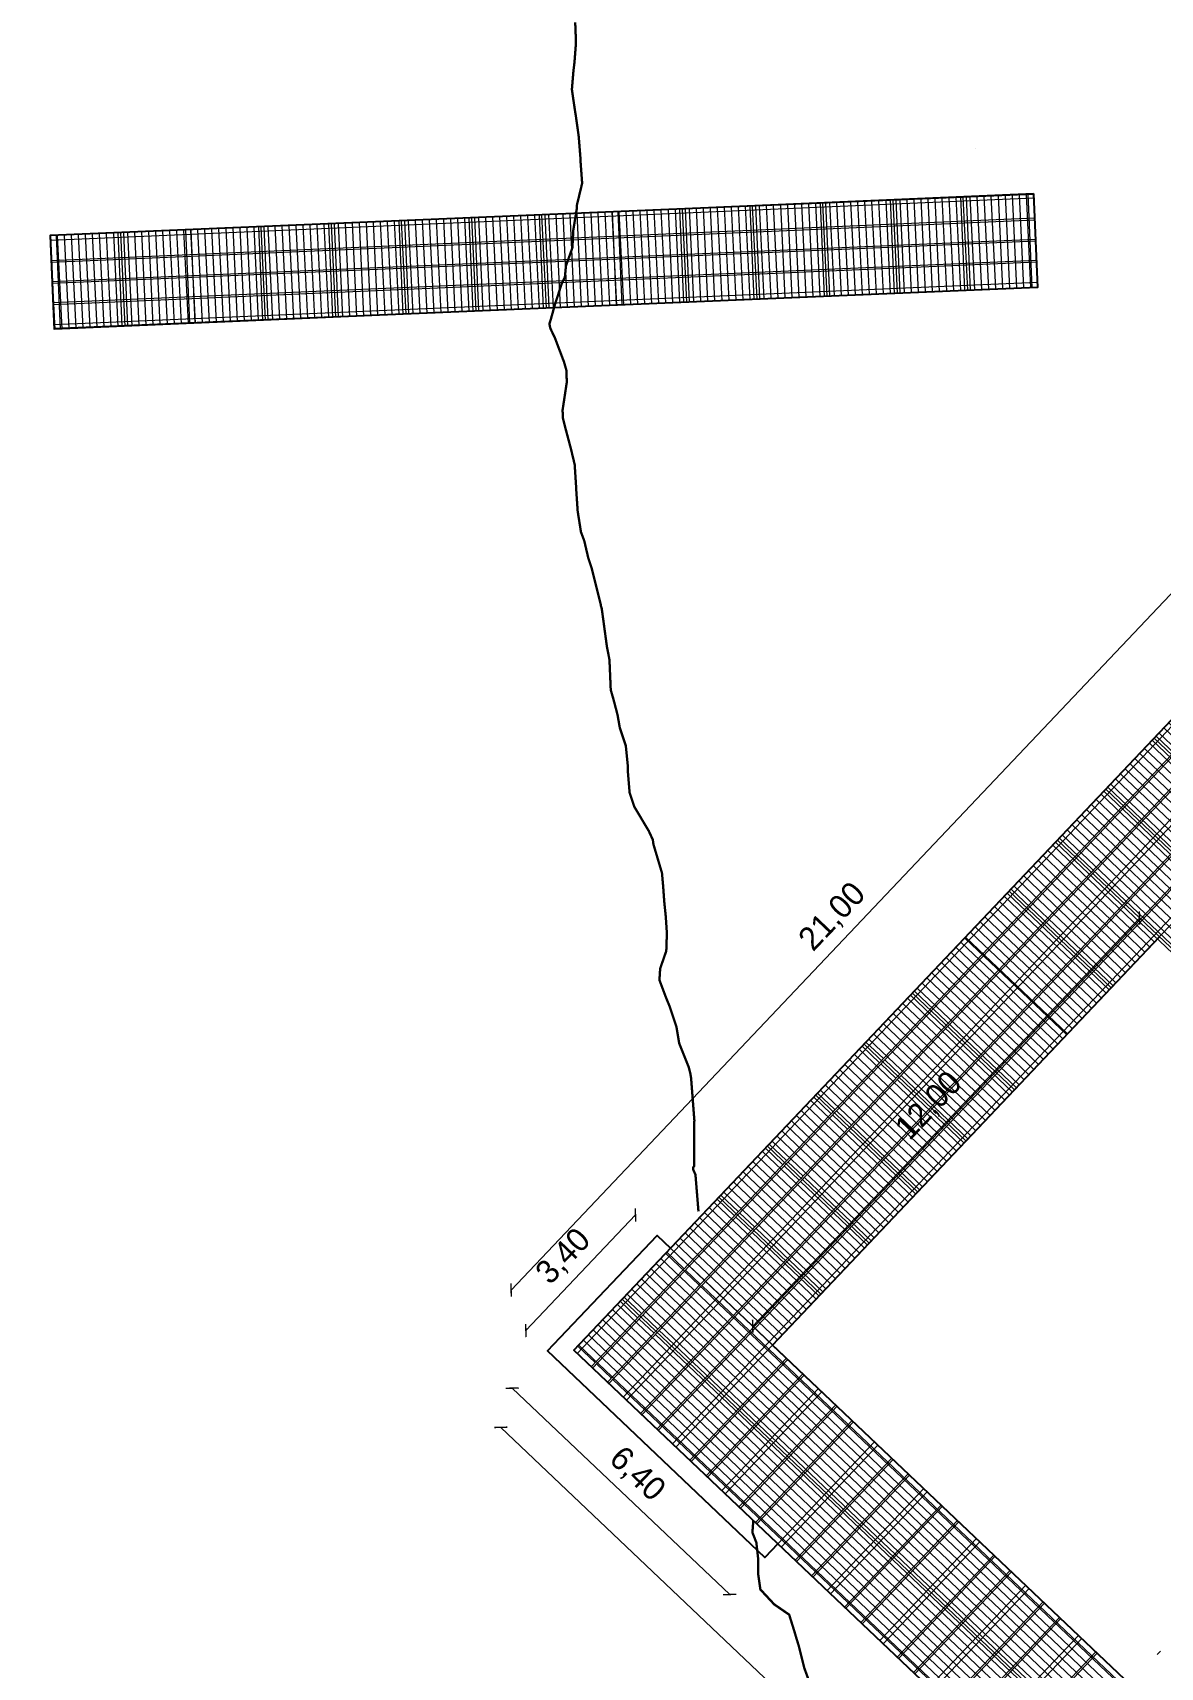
# Model space of a CAD drawing. Header units: inches. Extents: x -3368894 to 5148796, y 84 to 10864301.
# Drawn here: x 503115.4 to 503139.47, y 4346344.68 to 4346379.55 of the extents above; entities that cross this region are included whole.
import ezdxf

# ---------------------------------------------------------------- set-up
doc = ezdxf.new("R2010")
doc.units = ezdxf.units.IN
doc.header["$MEASUREMENT"] = 0
doc.linetypes.add('ACAD_ISO07W100', pattern=[3, 0, -3])
for name, color, linetype, lineweight in [('cm_campiture', 252, 'Continuous', 9), ('cm_quote', 174, 'Continuous', 0), ('cm_struttura', 250, 'Continuous', 9), ('cp_limite laguna_linea', 252, 'Continuous', 9), ('cp_piattaforme volumi_linea', 4, 'Continuous', 25)]:
    doc.layers.add(name, color=color, linetype=linetype, lineweight=lineweight)
doc.styles.get("Standard").update_dxf_attribs({"font": 'GOTHIC.TTF'})
doc.dimstyles.new('Quote 200', dxfattribs={"dimtxt": 0.5, "dimasz": 0.2, "dimexe": 1.25, "dimexo": 0.625, "dimgap": 0.2, "dimtad": 1, "dimzin": 1, "dimtxsty": 'Standard', "dimblk": 'ARCHTICK', "dimcen": 2.5, "dimse1": 1, "dimse2": 1, "dimazin": 0, "dimtfac": 1, "dimtmove": 0, "dimatfit": 3, "dimldrblk": 'NONE', "dimfxl": 1, "dimlwd": 0, "dimarcsym": 0})

# ---------------------------------------------------------------- blocks, each defined once
blk = doc.blocks.new('_ArchTick')
at = {"color": 0, "linetype": 'ByBlock', "const_width": 0.15}
blk.add_lwpolyline([(-0.5, -0.5), (0.5, 0.5)], dxfattribs=at)
blk = doc.blocks.new('*D60')
at = {"layer": 'cm_quote', "color": 0, "lineweight": 0, "transparency": 16777216}
blk.add_line((503140.0687557124, 4346367.960141411), (503125.6162323053, 4346352.724506638), dxfattribs=at)
at = {"layer": 'DEFPOINTS', "color": 0, "transparency": 16777216}
for p in [(503140.5773738459, 4346367.477666241), (503125.6162323056, 4346352.724506638), (503126.1248504387, 4346352.242031467)]:
    blk.add_point(p, dxfattribs=at)
at = {"layer": 'cm_quote', "color": 0, "lineweight": 0, "transparency": 16777216, "xscale": 0.2, "yscale": 0.2, "zscale": 0.2}
for p, rotation in [((503140.0687557124, 4346367.960141411), 46.51099215204082), ((503125.6162323053, 4346352.724506638), 226.5109921520408)]:
    blk.add_blockref('_ArchTick', p, dxfattribs=dict(at, rotation=rotation))
at = {"layer": 'cm_quote', "color": 0, "transparency": 16777216, "insert": (503132.4902460927, 4346360.676466403), "char_height": 0.5, "attachment_point": 5, "rotation": 46.510992152040856}
blk.add_mtext('21,00', dxfattribs=at)
blk = doc.blocks.new('_None')
blk = doc.blocks.new('*D62')
at = {"layer": 'cm_quote', "color": 0, "lineweight": 0, "transparency": 16777216}
blk.add_line((503125.3971683113, 4346349.79587678), (503142.8963831151, 4346333.196121316), dxfattribs=at)
at = {"layer": 'DEFPOINTS', "color": 0, "transparency": 16777216}
for p in [(503126.5275710481, 4346350.987530497), (503144.026785852, 4346334.387775034), (503142.8963831153, 4346333.196121316)]:
    blk.add_point(p, dxfattribs=at)
at = {"layer": 'cm_quote', "color": 0, "lineweight": 0, "transparency": 16777216, "xscale": 0.2, "yscale": 0.2, "zscale": 0.2}
for p, rotation in [((503125.3971683113, 4346349.79587678), 136.5109921504979), ((503142.8963831151, 4346333.196121316), 316.5109921504979)]:
    blk.add_blockref('_ArchTick', p, dxfattribs=dict(at, rotation=rotation))
at = {"layer": 'cm_quote', "color": 0, "transparency": 16777216, "insert": (503134.4809180922, 4346341.848246964), "char_height": 0.5, "attachment_point": 5, "rotation": 316.5109921504979}
blk.add_mtext('24,12', dxfattribs=at)
blk = doc.blocks.new('*D65')
at = {"layer": 'cm_quote', "color": 0, "lineweight": 0, "transparency": 16777216}
blk.add_line((503130.7727273246, 4346351.954314571), (503139.0313121262, 4346360.660391586), dxfattribs=at)
at = {"layer": 'DEFPOINTS', "color": 0, "transparency": 16777216}
for p in [(503139.0313121271, 4346360.660391586), (503139.4560726, 4346360.257463794), (503131.1974877991, 4346351.551386779)]:
    blk.add_point(p, dxfattribs=at)
at = {"layer": 'cm_quote', "color": 0, "lineweight": 0, "transparency": 16777216, "xscale": 0.2, "yscale": 0.2, "zscale": 0.2}
for p, rotation in [((503139.0313121262, 4346360.660391586), 46.51099216349662), ((503130.7727273246, 4346351.954314571), 226.5109921634966)]:
    blk.add_blockref('_ArchTick', p, dxfattribs=dict(at, rotation=rotation))
at = {"layer": 'cm_quote', "color": 0, "transparency": 16777216, "insert": (503134.5497718101, 4346356.641495458), "char_height": 0.5, "attachment_point": 5, "rotation": 46.51099216349662}
blk.add_mtext('12,00', dxfattribs=at)
blk = doc.blocks.new('*D263')
at = {"layer": 'cm_quote', "color": 0, "lineweight": 0, "transparency": 16777216}
for p, q in [((-3368891.703434284, 8689622.259514622), (-929594.2423229534, 10864300.06741334)), ((-3368894.339646697, 8689619.909283573), (-3368891.703434284, 8689622.259514622))]:
    blk.add_line(p, q, dxfattribs=at)
at = {"layer": 'DEFPOINTS', "color": 0, "transparency": 16777216}
for p in [(-3368891.703434284, 8689622.259514622), (503231.5693828713, 4346330.37775331), (503228.9331704581, 4346328.02752226)]:
    blk.add_point(p, dxfattribs=at)
at = {"layer": 'cm_quote', "color": 0, "lineweight": 0, "transparency": 16777216, "xscale": 0.2, "yscale": 0.2, "zscale": 0.2}
for p, rotation in [((-3368891.703434284, 8689622.259514622), 41.71758129249201), ((-3368894.339646697, 8689619.909283573), 221.717581292492)]:
    blk.add_blockref('_ArchTick', p, dxfattribs=dict(at, rotation=rotation))
at = {"layer": 'cm_quote', "color": 0, "transparency": 16777216, "insert": (-929595.1994290818, 10864299.86458866), "char_height": 0.5, "attachment_point": 5, "rotation": 41.71758129249201}
blk.add_mtext('3,53', dxfattribs=at)
blk = doc.blocks.new('*D301')
at = {"layer": 'cm_quote', "color": 0, "lineweight": 0, "transparency": 16777216}
blk.add_line((503128.2709350747, 4346354.327621567), (503125.931002713, 4346351.860899745), dxfattribs=at)
at = {"layer": 'DEFPOINTS', "color": 0, "transparency": 16777216}
for p in [(503128.730871513, 4346353.891325854), (503125.931002713, 4346351.860899745), (503126.3909391514, 4346351.424604032)]:
    blk.add_point(p, dxfattribs=at)
at = {"layer": 'cm_quote', "color": 0, "lineweight": 0, "transparency": 16777216, "xscale": 0.2, "yscale": 0.2, "zscale": 0.2}
for p, rotation in [((503128.2709350747, 4346354.327621567), 46.51099215303714), ((503125.931002713, 4346351.860899745), 226.5109921530372)]:
    blk.add_blockref('_ArchTick', p, dxfattribs=dict(at, rotation=rotation))
at = {"layer": 'cm_quote', "color": 0, "transparency": 16777216, "insert": (503126.7487209782, 4346353.428403035), "char_height": 0.5, "attachment_point": 5, "rotation": 46.51099215303716}
blk.add_mtext('3,40', dxfattribs=at)
blk = doc.blocks.new('*D302')
at = {"layer": 'cm_quote', "color": 0, "lineweight": 0, "transparency": 16777216}
blk.add_line((503125.6395544796, 4346350.632373086), (503130.2816773755, 4346346.229591291), dxfattribs=at)
at = {"layer": 'DEFPOINTS', "color": 0, "transparency": 16777216}
for p in [(503126.3909391509, 4346351.424604032), (503131.0330620469, 4346347.021822238), (503130.2816773755, 4346346.229591291)]:
    blk.add_point(p, dxfattribs=at)
at = {"layer": 'cm_quote', "color": 0, "lineweight": 0, "transparency": 16777216, "xscale": 0.2, "yscale": 0.2, "zscale": 0.2}
for p, rotation in [((503125.6395544796, 4346350.632373086), 136.5157744736267), ((503130.2816773755, 4346346.229591291), 316.5157744736267)]:
    blk.add_blockref('_ArchTick', p, dxfattribs=dict(at, rotation=rotation))
at = {"layer": 'cm_quote', "color": 0, "transparency": 16777216, "insert": (503128.2947289036, 4346348.783257994), "char_height": 0.5, "attachment_point": 5, "rotation": 316.5157744736267}
blk.add_mtext('6,40', dxfattribs=at)

msp = doc.modelspace()

# ---------------------------------------------------------------- hatches: boundary and pattern name
at = {"layer": 'cm_campiture'}
h = msp.add_hatch(dxfattribs=at)
h.set_pattern_fill('ANSI31', color=256, scale=1.2, angle=315)
h.set_pattern_definition([(316.5109921707909, (503139.4560725943, 4346360.257463799), (0.1032323100395905, 0.1088259627289824), [])])
h.paths.add_polyline_path([(503170.4021370279, 4346360.012726994), (503150.7264029799, 4346378.677128638), (503140.3205861262, 4346367.707471595), (503141.4088457534, 4346366.675148497), (503126.9563223471, 4346351.439513721), (503144.4555371505, 4346334.839758261), (503158.9080605563, 4346350.075393046), (503159.9963201743, 4346349.04306995)])
h.paths.add_polyline_path([(503154.3534167091, 4346362.652235505), (503154.2083154243, 4346362.789878584), (503154.8070628236, 4346363.421069168), (503150.526574959, 4346367.48154003), (503152.0406488368, 4346369.077654147), (503147.6876103305, 4346373.206946551), (503151.8169027294, 4346377.559985065), (503156.1699412363, 4346373.430692662), (503154.6558673647, 4346371.834578544), (503159.008905868, 4346367.705286139), (503154.8314383873, 4346363.301462179), (503154.9039890285, 4346363.232640639)], flags=16)
h.paths.add_polyline_path([(503152.5151881268, 4346347.869586579), (503144.2566033268, 4346339.163509564), (503131.1974877981, 4346351.551386779), (503139.4560725943, 4346360.257463799)], flags=16)
h.paths.add_polyline_path([(503159.7144027547, 4346359.730809719), (503163.8436951576, 4346364.083848229), (503168.1967336654, 4346359.954555826), (503164.0674412632, 4346355.601517318)], flags=16)
h = msp.add_hatch(dxfattribs=at)
h.set_pattern_fill('ANSI31', color=253, scale=1.2, angle=227.7686081952204)
h.set_pattern_definition([(272.7686081952204, (503136.7658651104, 4346376.099747575), (0.1498249127617373, 0.007245378936798079), [])])
edge = h.paths.add_edge_path()
edge.add_line((503115.7863378408, 4346375.217487501), (503136.7662840852, 4346376.108486853))
edge.add_line((503136.7658651104, 4346376.099747575), (503136.8489198677, 4346374.120718325))
edge.add_line((503136.8489198672, 4346374.120718326), (503115.870198826, 4346373.219247445))
edge.add_line((503115.8701988262, 4346373.219247445), (503115.7862622907, 4346375.219287716))

# ---------------------------------------------------------------- linework, layer by layer
msp.add_lwpolyline([(503115.8701988262, 4346373.219247445), (503115.7863378408, 4346375.217487501)])
at = {"layer": 'cm_campiture', "linetype": 'ACAD_ISO07W100', "ltscale": 0.5}
msp.add_lwpolyline([(503172.5792976801, 4346378.131114222), (503171.7982363442, 4346378.871711811), (503155.2997745587, 4346361.710623663), (503144.9788706191, 4346350.825820406), (503131.2796909232, 4346336.378163823), (503130.2769910141, 4346335.253031404), (503131.2051372936, 4346334.372968771)], dxfattribs=at)
at = {"layer": 'cm_struttura'}
for p, q in [((503152.1016524468, 4346377.207165607), (503127.3259025622, 4346351.088939327)), ((503152.1306727031, 4346377.179636991), (503127.3549231883, 4346351.0614111)), ((503152.4521105184, 4346376.874721074), (503127.6763650855, 4346350.756499488)), ((503152.4811307747, 4346376.847192458), (503127.7053857107, 4346350.728971261)), ((503153.1530266978, 4346376.209831974), (503128.3772721315, 4346350.091600759)), ((503153.182046956, 4346376.18230336), (503128.4062923879, 4346350.064072142)), ((503153.5034847694, 4346375.877387443), (503128.7277302049, 4346349.759156229)), ((503153.5325050257, 4346375.849858827), (503128.7567504613, 4346349.731627613)), ((503131.4932928754, 4346351.270786079), (503129.428678081, 4346349.094299932)), ((503131.5223131322, 4346351.243257462), (503129.4576987062, 4346349.066771705)), ((503131.8437509468, 4346350.938341546), (503129.7791406043, 4346348.761860093)), ((503131.8727712039, 4346350.91081293), (503129.8081612295, 4346348.734331865)), ((503132.5446668209, 4346350.273452735), (503130.4800653817, 4346348.096980669)), ((503132.5736870775, 4346350.24592412), (503130.5090860078, 4346348.069452441)), ((503132.8951248917, 4346349.941008204), (503130.830527905, 4346347.764540831)), ((503132.9241451486, 4346349.913479586), (503130.8595485302, 4346347.737012602)), ((503133.7435826525, 4346349.136161157), (503131.6789964434, 4346346.959705146)), ((503133.7726029091, 4346349.108632541), (503131.7080170695, 4346346.932176919)), ((503134.0940407235, 4346348.803716625), (503132.0294589667, 4346346.627265307)), ((503134.1230609804, 4346348.776188008), (503132.0584795919, 4346346.599737079)), ((503134.7949570937, 4346348.138827344), (503132.7303842414, 4346345.962385412)), ((503134.823977351, 4346348.111298728), (503132.7594048666, 4346345.934857184)), ((503135.1454151647, 4346347.806382813), (503133.0808467629, 4346345.629945572)), ((503135.1744354216, 4346347.778854196), (503133.109867389, 4346345.602417346)), ((503135.9201019444, 4346347.07151492), (503133.855543384, 4346344.895088055)), ((503135.9491222014, 4346347.043986304), (503133.8845640091, 4346344.867559827)), ((503136.2705600153, 4346346.739070387), (503134.2060059073, 4346344.562648216)), ((503136.2995802721, 4346346.711541771), (503134.2350265334, 4346344.535119989)), ((503136.9714763096, 4346346.074181179), (503134.9069311057, 4346343.897768394)), ((503137.0004965663, 4346346.046652562), (503134.9359517308, 4346343.870240166)), ((503137.3219343807, 4346345.741736646), (503135.257393628, 4346343.565328554)), ((503137.3509546371, 4346345.71420803), (503135.2864142541, 4346343.537800328)), ((503138.0966213117, 4346345.00686861), (503136.0320904009, 4346342.830470893)), ((503138.1256415682, 4346344.979339994), (503136.0611110261, 4346342.802942665))]:
    msp.add_line(p, q, dxfattribs=at)
for points in [[(503151.727203881, 4346377.562367521), (503126.9563223474, 4346351.439513722)], [(503151.7997545252, 4346377.493545981), (503127.0288729916, 4346351.370692181)], [(503135.5235839644, 4346377.070402148), (503135.5234240021, 4346377.070395303)], [(503152.778578133, 4346376.56503389), (503128.0076966077, 4346350.4421801)], [(503152.8511287762, 4346376.496212349), (503128.080247251, 4346350.373358559)], [(503136.7650431367, 4346376.118959852), (503115.7863378408, 4346375.217487501)], [(503136.7693176123, 4346376.019051127), (503115.7905308107, 4346375.117577402)], [(503133.7084877571, 4346375.987617135), (503133.7940034773, 4346373.988830105)], [(503133.8283771209, 4346375.99276888), (503133.9138937988, 4346373.99395947)], [(503135.2072399927, 4346376.05201976), (503135.2927467213, 4346374.053442891)], [(503135.3271293583, 4346376.057171506), (503135.4126370437, 4346374.058572256)], [(503136.6451537721, 4346376.113808107), (503136.7306431881, 4346374.115635908)], [(503136.7650431367, 4346376.118959852), (503136.8505325515, 4346374.120787641)], [(503126.2155379218, 4346375.665638871), (503126.301098589, 4346373.665801262)], [(503126.3354272863, 4346375.670790615), (503126.4209889114, 4346373.670930627)], [(503127.7750829423, 4346375.732653813), (503127.8606560708, 4346373.732524968)], [(503127.8949723078, 4346375.737805558), (503127.9805463923, 4346373.737654332)], [(503129.2127717854, 4346375.794432494), (503129.2982725551, 4346373.795994899)], [(503129.33266115, 4346375.79958424), (503129.4181628766, 4346373.801124264)], [(503130.711253653, 4346375.858823501), (503130.7967663932, 4346373.86010611)], [(503130.8311430176, 4346375.863975246), (503130.9166567157, 4346373.865235475)], [(503132.2100058886, 4346375.923226126), (503132.2955096383, 4346373.924718895)], [(503132.3298952541, 4346375.928377872), (503132.4153999607, 4346373.929848259)], [(503136.7857616575, 4346375.590538615), (503115.8067934198, 4346374.685133456)], [(503136.7874789061, 4346375.550575494), (503115.8084781014, 4346374.645168928)], [(503117.2235648583, 4346375.279246337), (503117.3089712099, 4346373.283015604)], [(503117.343454222, 4346375.284398082), (503117.4288615314, 4346373.288144969)], [(503118.6623721085, 4346375.341073077), (503118.7478009592, 4346373.344316483)], [(503118.7822614722, 4346375.346224822), (503118.8676912807, 4346373.349445848)], [(503120.221069473, 4346375.408051593), (503120.3065613058, 4346373.409822913)], [(503120.3409588385, 4346375.413203339), (503120.4264516273, 4346373.414952277)], [(503121.7195513425, 4346375.472442602), (503121.8050551448, 4346373.473934122)], [(503121.8394407062, 4346375.477594348), (503121.9249454663, 4346373.479063488)], [(503123.218303577, 4346375.536845228), (503123.3037983879, 4346373.538546908)], [(503123.3381929417, 4346375.541996973), (503123.4236887103, 4346373.543676273)], [(503124.7167854448, 4346375.601236235), (503124.802292227, 4346373.602658118)], [(503124.8366748095, 4346375.606387981), (503124.9221825504, 4346373.607787483)], [(503153.829952384, 4346375.567700258), (503129.0590708671, 4346349.444846476)], [(503153.9025030263, 4346375.498878717), (503129.1316215113, 4346349.376024937)], [(503136.805080705, 4346375.140953494), (503115.8257460922, 4346374.235532522)], [(503136.8067979536, 4346375.100990373), (503115.8274307748, 4346374.195567995)], [(503115.9046469727, 4346375.222571343), (503115.990136776, 4346373.224390063)], [(503136.8243997515, 4346374.691368372), (503115.8446987647, 4346373.785931588)], [(503136.8261170001, 4346374.65140525), (503115.8463834464, 4346373.745967061)], [(503136.8445774219, 4346374.221801691), (503115.8643937216, 4346373.316344074)], [(503136.8488705438, 4346374.121893885), (503115.8687054839, 4346373.216437074)], [(503135.6520634012, 4346374.069288534), (503135.6518234101, 4346374.069278264)], [(503135.6518293992, 4346374.0691383), (503135.6518234101, 4346374.069278264)], [(503139.3013098376, 4346364.457384644), (503156.8025064309, 4346347.855749262)], [(503139.3838956846, 4346364.544445414), (503156.8850922789, 4346347.942810033)], [(503138.3516656753, 4346363.456284011), (503155.8528623137, 4346346.854648587)], [(503138.2690798274, 4346363.369223242), (503155.7702764615, 4346346.767587813)], [(503137.3196052505, 4346362.367588734), (503154.8204461078, 4346345.76629081)], [(503137.2370194035, 4346362.280527965), (503154.7378602566, 4346345.679230035)], [(503136.2047893932, 4346361.192366562), (503138.3829347315, 4346359.126177857)], [(503136.2873752402, 4346361.279427332), (503138.4655205796, 4346359.213238627)], [(503135.215859762, 4346360.14700166), (503137.3925820725, 4346358.082162841)], [(503135.29844561, 4346360.234062431), (503137.4751679199, 4346358.169223611)], [(503134.1415663405, 4346359.014497694), (503136.3182887255, 4346356.949658805)], [(503134.2241521884, 4346359.101558464), (503136.4008745732, 4346357.036719575)], [(503133.1084385334, 4346357.926814605), (503133.4789286252, 4346357.575367699)], [(503133.1910243813, 4346358.013875376), (503133.5615144732, 4346357.662428469)], [(503133.5079488816, 4346357.547839083), (503133.8293866959, 4346357.242923168)], [(503133.5905347295, 4346357.634899853), (503133.9119725429, 4346357.329983937)], [(503133.8584069522, 4346357.215394551), (503135.2858723529, 4346355.861300849)], [(503133.9409928002, 4346357.302455321), (503135.3684582001, 4346355.948361619)], [(503132.0762085241, 4346356.838653203), (503132.4466986597, 4346356.487206253)], [(503132.158794372, 4346356.925713973), (503132.5292845076, 4346356.574267024)], [(503132.475718917, 4346356.459677638), (503132.7971567303, 4346356.154761721)], [(503132.558304764, 4346356.546738408), (503132.8797425783, 4346356.241822491)], [(503132.8261769876, 4346356.127233107), (503134.2536423872, 4346354.773139403)], [(503132.9087628355, 4346356.214293876), (503134.3362282357, 4346354.860200173)], [(503131.0441481002, 4346355.749957927), (503131.414282452, 4346355.398848474)], [(503131.1267339472, 4346355.837018697), (503131.496868299, 4346355.485909243)], [(503131.5258885563, 4346355.458380627), (503131.8473263705, 4346355.153464712)], [(503131.4433027083, 4346355.371319857), (503131.7647405226, 4346355.066403941)], [(503131.793760779, 4346355.038875326), (503133.2212261804, 4346353.684781622)], [(503131.8763466269, 4346355.125936096), (503133.3038120283, 4346353.771842392)], [(503130.0945039369, 4346354.748857293), (503130.4646383334, 4346354.397747798)], [(503130.0119180899, 4346354.661796524), (503130.3820524864, 4346354.310687029)], [(503130.4936585907, 4346354.370219182), (503130.8150964041, 4346354.065303266)], [(503130.4110727437, 4346354.283158413), (503130.732510558, 4346353.978242497)], [(503130.8441166613, 4346354.037774649), (503132.2715820627, 4346352.683680946)], [(503130.7615308143, 4346353.95071388), (503132.1889962154, 4346352.596620177)], [(503128.937350961, 4346353.530721638), (503129.308343046, 4346353.17879854)], [(503129.019936809, 4346353.617782408), (503129.3909288939, 4346353.265859309)], [(503129.3373633042, 4346353.151269924), (503129.6588011185, 4346352.846354008)], [(503129.4199491512, 4346353.238330693), (503129.7413869646, 4346352.933414777)], [(503129.6878213739, 4346352.818825391), (503129.9897518583, 4346352.532414129)], [(503129.7704072219, 4346352.905886161), (503146.5205681811, 4346337.016683197)], [(503127.9460410677, 4346352.48607168), (503128.3172199713, 4346352.133971364)], [(503128.0286269147, 4346352.573132449), (503128.3998058193, 4346352.221032134)], [(503129.9897518583, 4346352.532414129), (503146.4379823327, 4346336.929622427)], [(503128.3462402286, 4346352.106442749), (503128.6676780429, 4346351.801526833)], [(503128.4288260747, 4346352.193503518), (503128.7502638899, 4346351.888587602)], [(503128.6966982993, 4346351.773998217), (503145.4468592573, 4346335.884795252)], [(503128.7792841463, 4346351.861058986), (503129.0813899074, 4346351.574474607)], [(503129.0813933263, 4346351.574478213), (503145.5294451048, 4346335.971856021)], [(503127.0390990624, 4346351.526792045), (503127.4086827427, 4346351.176204959)], [(503127.437703, 4346351.148676343), (503127.7591408143, 4346350.843760427)], [(503127.7881610697, 4346350.81623181), (503144.538322029, 4346334.927028847)], [(503132.1746852137, 4346350.624417295), (503130.1110032263, 4346348.448101414)], [(503132.2472358568, 4346350.555595753), (503130.1835667078, 4346348.379293412)], [(503133.3736010455, 4346349.487125716), (503131.3103099574, 4346347.31122207)], [(503133.4461516882, 4346349.418304174), (503131.3828734389, 4346347.242414068)], [(503134.424975296, 4346348.489792083), (503132.3616915016, 4346346.313896129)], [(503134.4975259391, 4346348.420970542), (503132.4342549822, 4346346.245088127)], [(503135.5501203371, 4346347.422479479), (503133.4873931358, 4346345.247170496)], [(503135.6226709798, 4346347.353657937), (503133.5599566173, 4346345.178362493)], [(503136.6014945874, 4346346.425145846), (503134.5385959331, 4346344.249656052)], [(503136.6740452306, 4346346.356324305), (503134.6111594146, 4346344.18084805)], [(503137.7266396286, 4346345.35783324), (503135.6628675839, 4346343.181422388)], [(503137.7991902718, 4346345.289011699), (503135.7354310654, 4346343.112614386)]]:
    msp.add_lwpolyline(points, dxfattribs=at)
at = {"layer": 'cp_limite laguna_linea', "const_width": 0.05}
for points in [[(503129.6152009883, 4346354.401458112), (503129.5510502088, 4346355.187305891), (503129.5048959044, 4346355.291153011), (503129.501049938, 4346355.337306994), (503129.5210497755, 4346355.367307111), (503129.5210497755, 4346356.307306877), (503129.5296218101, 4346356.337306996), (503129.5260500725, 4346356.362307181), (503129.4581931432, 4346357.244449767), (503129.4427167385, 4346357.337306994), (503129.4066055839, 4346357.48175157), (503129.203431276, 4346357.989688042), (503129.1454945611, 4346358.337306992), (503128.9968838108, 4346358.783140541), (503128.92104991, 4346358.967307317), (503128.782299938, 4346359.337306996), (503128.797716901, 4346359.583973446), (503128.9284696405, 4346359.959887608), (503128.9410504236, 4346360.337306994), (503128.9166750715, 4346360.70293199), (503128.8856655288, 4346361.002691534), (503128.8617643382, 4346361.337306996), (503128.8362961228, 4346361.622553109), (503128.6540807814, 4346362.234276951), (503128.6405239844, 4346362.337306994), (503128.6106991678, 4346362.396956076), (503128.5510502079, 4346362.526195931), (503128.2468838117, 4346363.033140282), (503128.1454945629, 4346363.337306992), (503128.1086262365, 4346363.77973126), (503128.1086262365, 4346363.894882734), (503128.0643834344, 4346364.337306996), (503127.9360501266, 4346364.722306988), (503127.8867644736, 4346365.001593015), (503127.7984186852, 4346365.337306994), (503127.7428872197, 4346365.52914348), (503127.7154946693, 4346366.172862695), (503127.6614978112, 4346366.447754649), (503127.5510502079, 4346367.262306443), (503127.533402935, 4346367.319659959), (503127.533402935, 4346367.337306994), (503127.5260500734, 4346367.362307181), (503127.3360502612, 4346368.122306778), (503127.2643838388, 4346368.337306992), (503127.1771369943, 4346368.711220135), (503127.1079129683, 4346368.894169954), (503127.0374137101, 4346369.337306996), (503127.0063690434, 4346369.792626263), (503127.00221305, 4346369.88614438), (503126.9727894453, 4346370.337306994), (503126.8914013843, 4346370.677657702), (503126.7752929035, 4346371.113064769), (503126.7192318908, 4346371.337306996), (503126.7154946694, 4346371.501751297), (503126.8035094918, 4346372.084848168), (503126.7994372532, 4346372.337306994), (503126.7435505039, 4346372.529806991), (503126.5510502069, 4346373.037306889), (503126.4539912178, 4346373.240248042), (503126.4331930068, 4346373.337306992), (503126.4618607931, 4346373.426496028), (503126.5510502069, 4346373.749807137), (503126.6956657193, 4346374.192691564), (503126.7646864367, 4346374.337306996), (503126.7860499913, 4346374.572306936), (503126.9248600801, 4346374.963497621), (503126.943550235, 4346375.337306994), (503127.0197069965, 4346375.805963603), (503127.0197069965, 4346375.868650383), (503127.1325314803, 4346376.337306996), (503127.0990504933, 4346376.789307126), (503127.0954949663, 4346376.881751358), (503127.0590501421, 4346377.337306994), (503126.9966642916, 4346377.782920945), (503126.9754405537, 4346377.912916553), (503126.9135504787, 4346378.337306992), (503126.9465046174, 4346378.732761775), (503126.9689076788, 4346378.919450006), (503127.001049938, 4346379.337306996), (503126.9843834065, 4346379.77064019)], [(503131.9919591633, 4346344.337306994), (503131.8743836212, 4346344.660640116), (503131.7566054494, 4346345.131751616), (503131.6933577334, 4346345.337306992), (503131.6614978102, 4346345.44775465), (503131.5510502069, 4346345.799806979), (503131.232532021, 4346346.018788797), (503130.9367647435, 4346346.337306996), (503130.8885503442, 4346346.674807112), (503130.8885503442, 4346346.999806878), (503130.8510504768, 4346347.337306994), (503130.7670504845, 4346347.553307195), (503130.7858307779, 4346347.806841958)]]:
    msp.add_lwpolyline(points, dxfattribs=at)
at = {"layer": 'cp_limite laguna_linea', "lineweight": 18, "const_width": 0.05}
for points in [[(503129.5731731043, 4346354.916300169), (503129.5510502088, 4346355.187305891), (503129.5048959044, 4346355.291153011), (503129.501049938, 4346355.337306994), (503129.5210497755, 4346355.367307111), (503129.5210497755, 4346356.307306877), (503129.5296218101, 4346356.337306996), (503129.5260500725, 4346356.362307181), (503129.4581931432, 4346357.244449767), (503129.4427167385, 4346357.337306994), (503129.4066055839, 4346357.48175157), (503129.203431276, 4346357.989688042), (503129.1454945611, 4346358.337306992), (503128.9968838108, 4346358.783140541), (503128.92104991, 4346358.967307317), (503128.782299938, 4346359.337306996), (503128.797716901, 4346359.583973446), (503128.9284696405, 4346359.959887608), (503128.9410504236, 4346360.337306994), (503128.9166750715, 4346360.70293199), (503128.8856655288, 4346361.002691534), (503128.8617643382, 4346361.337306996), (503128.8362961228, 4346361.622553109), (503128.6540807814, 4346362.234276951), (503128.6405239844, 4346362.337306994), (503128.6106991678, 4346362.396956076), (503128.5510502079, 4346362.526195931), (503128.2468838117, 4346363.033140282), (503128.1454945629, 4346363.337306992), (503128.1086262365, 4346363.77973126), (503128.1086262365, 4346363.894882734), (503128.0643834344, 4346364.337306996), (503127.9360501266, 4346364.722306988), (503127.8867644736, 4346365.001593015), (503127.7984186852, 4346365.337306994), (503127.7428872197, 4346365.52914348), (503127.7154946693, 4346366.172862695), (503127.6614978112, 4346366.447754649), (503127.5510502079, 4346367.262306443), (503127.533402935, 4346367.319659959), (503127.533402935, 4346367.337306994), (503127.5260500734, 4346367.362307181), (503127.3360502612, 4346368.122306778), (503127.2643838388, 4346368.337306992), (503127.1771369943, 4346368.711220135), (503127.1079129683, 4346368.894169954), (503127.0374137101, 4346369.337306996), (503127.0063690434, 4346369.792626263), (503127.00221305, 4346369.88614438), (503126.9727894453, 4346370.337306994), (503126.8914013843, 4346370.677657702), (503126.7752929035, 4346371.113064769), (503126.7192318908, 4346371.337306996), (503126.7154946694, 4346371.501751297), (503126.8035094918, 4346372.084848168), (503126.7994372532, 4346372.337306994), (503126.7435505039, 4346372.529806991), (503126.5510502069, 4346373.037306889), (503126.4539912178, 4346373.240248042), (503126.4331930068, 4346373.337306992), (503126.4618607931, 4346373.426496028), (503126.5510502069, 4346373.749807137), (503126.6956657193, 4346374.192691564), (503126.7646864367, 4346374.337306996), (503126.7860499913, 4346374.572306936), (503126.9248600801, 4346374.963497621), (503126.943550235, 4346375.337306994), (503127.0197069965, 4346375.805963603), (503127.0197069965, 4346375.868650383), (503127.1325314803, 4346376.337306996), (503127.0990504933, 4346376.789307126), (503127.0954949663, 4346376.881751358), (503127.0590501421, 4346377.337306994), (503126.9966642916, 4346377.782920945), (503126.9754405537, 4346377.912916553), (503126.9135504787, 4346378.337306992), (503126.9465046174, 4346378.732761775), (503126.9689076788, 4346378.919450006), (503127.001049938, 4346379.337306996), (503126.9843834065, 4346379.77064019)], [(503131.9919591633, 4346344.337306994), (503131.8743836212, 4346344.660640116), (503131.7566054494, 4346345.131751616), (503131.6933577334, 4346345.337306992), (503131.6614978102, 4346345.44775465), (503131.5510502069, 4346345.799806979), (503131.232532021, 4346346.018788797), (503130.9367647435, 4346346.337306996), (503130.8885503442, 4346346.674807112), (503130.8885503442, 4346346.999806878), (503130.8510504768, 4346347.337306994), (503130.7670504845, 4346347.553307195), (503130.7862117914, 4346347.811985658)]]:
    msp.add_lwpolyline(points, dxfattribs=at)
at = {"layer": 'cp_piattaforme volumi_linea'}
for p, q in [((503131.1974877988, 4346351.551386779), (503139.4560725944, 4346360.257463799)), ((503144.2566033271, 4346339.163509564), (503131.1974877988, 4346351.551386779))]:
    msp.add_line(p, q, dxfattribs=at)
for points in [[(503144.4555371504, 4346334.839758261), (503126.9563223475, 4346351.439513721), (503141.4088457536, 4346366.675148497), (503140.3205861265, 4346367.707471595), (503150.7264029805, 4346378.677128638), (503170.4021370284, 4346360.012726994), (503159.9963201752, 4346349.043069951)], [(503131.3079564949, 4346347.311660316), (503131.0326945581, 4346347.021434773), (503126.6811417178, 4346351.149317872), (503126.3909391509, 4346351.424604032), (503126.6662253113, 4346351.7148066), (503128.730871513, 4346353.891325854), (503129.0155395246, 4346353.621345695)]]:
    msp.add_lwpolyline(points, dxfattribs=at)
msp.add_lwpolyline([(503136.7654249674, 4346376.108449846), (503136.8492573735, 4346374.110207587), (503115.8677262586, 4346373.229666802), (503115.7838652316, 4346375.227907861)], close=True, dxfattribs=at)

# ---------------------------------------------------------------- dimensions: what is measured, and where the dimension line sits
at = {"layer": 'cm_quote'}
dim = msp.add_linear_dim(base=(-3368891.703434284, 8689622.259514622), p1=(503228.9331704575, 4346328.02752226), p2=(503231.5693828709, 4346330.37775331), angle=41.71758129186362, dimstyle='Quote 200', dxfattribs=at)
dim.commit()
dim.dimension.update_dxf_attribs({"geometry": '*D263', "text_midpoint": (-929594.8763351832, 10864299.50217997), "dimtype": 161})
for p1, p2, distance, picture, middle in [((503140.5773738465, 4346367.477666242), (503126.1248504393, 4346352.242031468), -0.7010525626204688, '*D60', (503132.4902460927, 4346360.676466403)), ((503131.1974877988, 4346351.551386779), (503139.4560726002, 4346360.257463793), 0.5854675615375851, '*D65', (503134.5497718101, 4346356.641495458)), ((503128.730871513, 4346353.891325854), (503126.3909391509, 4346351.424604032), -0.6339522659740143, '*D301', (503126.7487209782, 4346353.428403035)), ((503126.3909391509, 4346351.424604032), (503131.0330620467, 4346347.021822238), -1.0918831427409699, '*D302', (503128.2947289036, 4346348.783257994)), ((503126.5275710478, 4346350.987530496), (503144.0267858517, 4346334.387775034), -1.642512991839092, '*D62', (503134.4809180922, 4346341.848246964))]:
    dim = msp.add_aligned_dim(p1=p1, p2=p2, distance=distance, dimstyle='Quote 200', dxfattribs=at)
    dim.commit()
    dim.dimension.update_dxf_attribs({"geometry": picture, "text_midpoint": middle})

doc.saveas('drawing.dxf')
